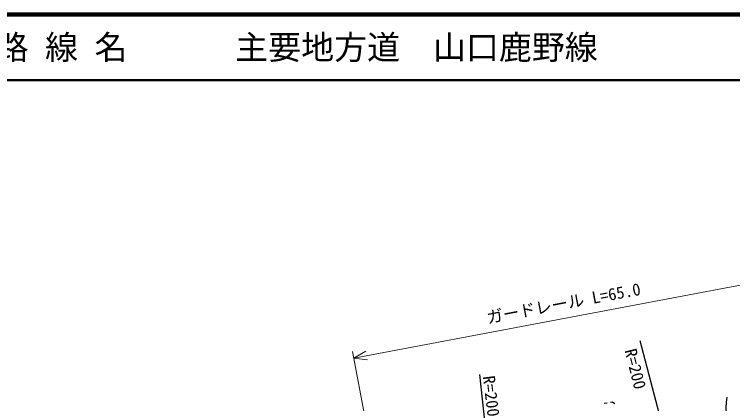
# Model space of a CAD drawing. Units: millimetres, scale not verified. Extents: x 40000 to 680000, y 20000 to 380000.
# Drawn here: x 183219 to 292200, y 320904 to 380000 of the extents above; entities that cross this region are included whole.
import ezdxf
from ezdxf.enums import TextEntityAlignment as Align

# ---------------------------------------------------------------- set-up
doc = ezdxf.new("R2010")
doc.units = ezdxf.units.MM
doc.header["$LTSCALE"] = 1000
for name, color, linetype, lineweight in [('M-BGD', 7, 'Continuous', 25), ('M-BMK-SRVR', 3, 'Continuous', 25), ('M-STR-HTXT', 7, 'Continuous', 13), ('M-TTL', 2, 'Continuous', 140), ('M-TTL-LINE', 7, 'Continuous', 50)]:
    doc.layers.add(name, color=color, linetype=linetype, lineweight=lineweight)
doc.layers.add('M-TTL-TXT', color=7, linetype='Continuous')
doc.styles.add('ＭＳ ゴシック', font='')
doc.styles.get('ＭＳ ゴシック').set_extended_font_data('MS Gothic')

msp = doc.modelspace()

# ---------------------------------------------------------------- linework, layer by layer
at = {"layer": 'M-BGD'}
for p, q in [((272691, 320963), (273185, 321042)), ((273679, 321120), (273963, 321165)), ((273963, 321165), (274317, 320924))]:
    msp.add_line(p, q, dxfattribs=at)
msp.add_open_spline([(289164, 312843), (289989, 313583), (290252, 313800), (290857, 314501), (291315, 315029), (291679, 315272), (291955, 315914), (292087, 316222), (292115, 316429), (292082, 316762), (292039, 317195), (291866, 317405), (291743, 317822), (291568, 318415), (291428, 318739), (291319, 319348), (291146, 320326), (291240, 320759), (291362, 321891)], degree=3, knots=[0, 0, 0, 0, 1, 1, 1, 2, 2, 2, 3, 3, 3, 4, 4, 4, 5, 5, 5, 6, 6, 6, 6], dxfattribs=at)
at = {"layer": 'M-BMK-SRVR'}
for p, q in [((285579, 302312), (278155, 330447)), ((256987, 296801), (253833, 325305))]:
    msp.add_line(p, q, dxfattribs=at)
at = {"layer": 'M-STR-HTXT'}
for p, q in [((234725, 327831), (299216, 339998)), ((238216, 309325), (234540, 328813)), ((234725, 327831), (236567, 328857)), ((234725, 327831), (236814, 327546))]:
    msp.add_line(p, q, dxfattribs=at)
at = {"layer": 'M-TTL'}
msp.add_line((680000, 380000), (40000, 380000), dxfattribs=at)
at = {"layer": 'M-TTL-LINE'}
msp.add_line((40000, 370000), (680000, 370000), dxfattribs=at)

# ---------------------------------------------------------------- texts
at = {"layer": 'M-BMK-SRVR', "style": 'ＭＳ ゴシック'}
for rotation, p in [(284.29, (276682, 329202)), (276.915, (255200, 325145))]:
    msp.add_text('R=200', height=1833, rotation=rotation, dxfattribs=at).set_placement(p, align=Align.MIDDLE_LEFT)
at = {"layer": 'M-STR-HTXT', "style": 'ＭＳ ゴシック'}
msp.add_text('ガードレール L=65.0', height=1833, rotation=10.684, dxfattribs=at).set_placement((266822, 334700), align=Align.BOTTOM_CENTER)
at = {"layer": 'M-TTL-TXT', "style": 'ＭＳ ゴシック'}
for s, p in [('路 線 名', (180380, 375000)), ('主要地方道\u3000山口鹿野線', (216734, 375000))]:
    msp.add_text(s, height=3666, dxfattribs=at).set_placement(p, align=Align.MIDDLE_LEFT)

doc.saveas('drawing.dxf')
